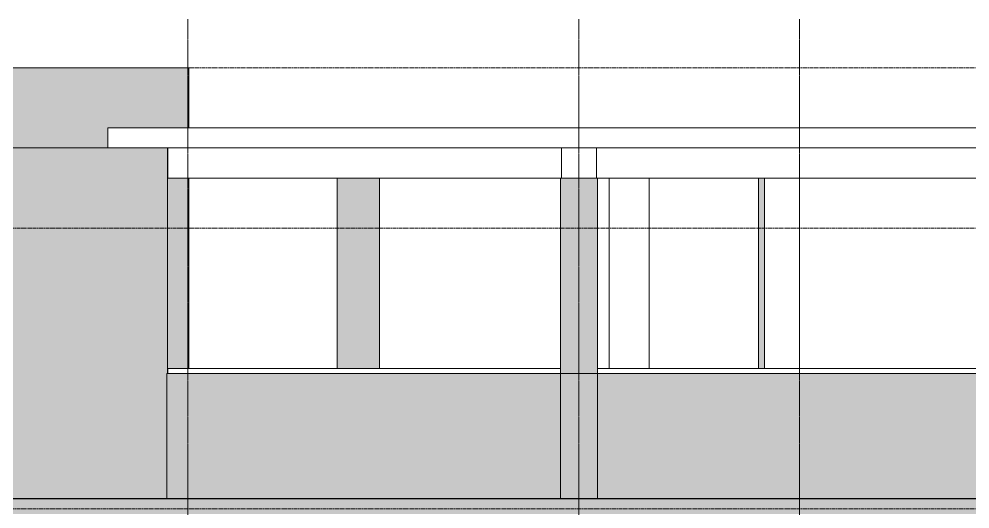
# Model space of a CAD drawing. Header units: millimetres. Extents: x 26124 to 258712, y -8723 to 35400.
# Drawn here: x 168003 to 177487, y 29400 to 34286 of the extents above; entities that cross this region are included whole.
import ezdxf

# ---------------------------------------------------------------- set-up
doc = ezdxf.new("R2010")
doc.units = ezdxf.units.MM
doc.linetypes.add('Centre', pattern=[31.75, 6.35, -4.7625, 15.875, -4.7625])
doc.linetypes.add('Grid Line', pattern=[22.225, 12.7, -3.175, 3.175, -3.175])
for name, color, linetype, lineweight in [('0-2', 50, 'Continuous', 5), ('A-FLOR-2', 7, 'Continuous', 9), ('A-FLOR-3', 192, 'Continuous', 25), ('A-FLOR-LEVL-2', 51, 'Centre', 9), ('A-FLOR-PATT-3', 8, 'Continuous', 9), ('A-WALL', 113, 'Continuous', 9), ('A-WALL-PATT-3', 111, 'Continuous', 5), ('A-WALL-PATT-4', 111, 'Continuous', 9), ('I-WALL', 2, 'Continuous', 9), ('S-BEAM-3', 7, 'Continuous', 9), ('S-COLS-1', 7, 'Continuous', 9), ('S-GRID-1', 1, 'Grid Line', 9)]:
    doc.layers.add(name, color=color, linetype=linetype, lineweight=lineweight)

# ---------------------------------------------------------------- blocks, each defined once
blk = doc.blocks.new('NCV_TKTC_KET CAU_rvt-2-TKCS_MẶT CẮT 4')
at = {"layer": 'A-FLOR-2'}
for p, q in [((48052.7, 33200), (112852.6, 33200)), ((48052.7, 33200), (48052.7, 33000)), ((112852.6, 33000), (48052.7, 33000))]:
    blk.add_line(p, q, dxfattribs=at)
at = {"layer": 'S-BEAM-3'}
for p, q in [((48652.6, 33000), (48652.6, 32700)), ((52567.6, 32700), (48652.6, 32700)), ((60767.6, 32700), (52937.6, 32700))]:
    blk.add_line(p, q, dxfattribs=at)
at = {"layer": 'S-COLS-1'}
for p, q in [((52577.6, 33000), (52577.6, 32700)), ((52927.6, 32700), (52927.6, 33000)), ((53052.6, 30800), (53052.6, 32700)), ((53452.6, 30800), (53452.6, 32700)), ((54602.6, 30800), (54602.6, 32700)), ((54952.6, 30800), (54952.6, 32700))]:
    blk.add_line(p, q, dxfattribs=at)

msp = doc.modelspace()

# ---------------------------------------------------------------- hatches: boundary and pattern name
at = {"layer": 'A-FLOR-PATT-3'}
h = msp.add_hatch(dxfattribs=at)
h.set_pattern_fill('FP_2', color=256, style=0, pattern_type=2)
h.set_pattern_definition([(0, (201715.2, 14125), (650.24, 162.56), [53.645, -434.035, 53.645, -434.035, -2600.96]), (0, (201715.2, 14125), (650.24, 162.56), [-975.36, 53.645, -921.715, 53.645, -434.035, -1137.92]), (0, (201715.2, 14125), (650.24, 162.56), [-2438.4, 53.645, -271.475, 53.645, -759.155]), (120, (201959.04, 14206.28), (-465.9011, 481.84436), [53.645, -434.035, 53.645, -3034.995]), (120, (201959.04, 14206.28), (-465.9011, 481.84436), [-541.325, -434.035, 53.645, -921.715, -1625.6]), (120, (201959.04, 14206.28), (-465.9011, 481.84436), [-1950.72, 53.645, -434.035, 53.645, -1084.275]), (120, (201959.04, 14206.28), (-465.9011, 481.84436), [-2492.045, -271.475, 53.645, -759.155]), (240, (202040.32, 14531.4), (-184.3389, -644.40436), [53.645, -434.035, 53.645, -3034.995]), (240, (202040.32, 14531.4), (-184.3389, -644.40436), [-541.325, -434.035, 53.645, -921.715, -1625.6]), (240, (202040.32, 14531.4), (-184.3389, -644.40436), [-1950.72, 53.645, -434.035, 53.645, -1084.275]), (240, (202040.32, 14531.4), (-184.3389, -644.40436), [-2492.045, -271.475, 53.645, -759.155])])
h.paths.add_polyline_path([(241220.5, 29350), (241537.5, 29350), (241537.5, 29500), (161037.5, 29500), (161037.5, 29350), (240421.6, 29350)])
at = {"layer": 'A-WALL-PATT-3'}
for points in [[(168519.7, 33000), (168887.6, 33000), (168887.6, 33200), (169697.6, 33200), (169697.6, 33800), (165277.5, 33800), (165277.5, 33000), (166921.9, 33000)], [(171587.5, 30800), (171587.5, 32700), (171177.6, 32700), (171177.6, 30800)], [(171597.5, 30800), (171597.5, 32700), (171587.5, 32700), (171587.5, 30800)], [(173762.5, 30750), (173762.5, 32700), (173402.5, 32700), (173402.5, 30750)], [(173772.5, 30750), (173772.5, 32700), (173762.5, 32700), (173762.5, 30750)], [(175377.5, 30800), (175437.5, 30800), (175437.5, 32700), (175377.5, 32700), (175377.5, 31573.9)], [(171715.3, 29500), (173402.5, 29500), (173402.5, 30750), (169477.7, 30750), (169477.7, 29500), (170117.5, 29500)], [(173762.5, 29500), (173762.5, 30750), (173402.5, 30750), (173402.5, 29500)], [(173772.5, 29500), (173772.5, 30750), (173762.5, 30750), (173762.5, 29500)], [(177497.5, 29500), (181602.5, 29500), (181602.5, 30750), (173772.5, 30750), (173772.5, 29500), (177277.5, 29500)]]:
    msp.add_hatch(color=256, dxfattribs=at).paths.add_polyline_path(points)
h = msp.add_hatch(color=256, dxfattribs=at)
h.paths.add_polyline_path([(165277.5, 29500), (169477.7, 29500), (169477.7, 30750), (169482.7, 30750), (169482.7, 33000), (165277.5, 33000), (165277.5, 29742)])
h.paths.add_polyline_path([(165706.4, 31814), (165810.6, 31812.4), (165810.6, 31802.9), (165810.3, 31800.5), (165705.4, 31802.2), (165701.3, 31807.5), (165706.1, 31813.6)])
h.paths.add_polyline_path([(166123, 29600), (165587.5, 29600), (165587.5, 31800), (165681.8, 31801), (165683.5, 31814), (165704.1, 31812.8), (165697.3, 31809), (165698.3, 31807.5), (165698.3, 31804.7), (165700, 31804.4), (165706.4, 31801), (166677.5, 31800), (166677.5, 29600)])
h.paths.add_polyline_path([(166012.7, 31800.5), (166010.4, 31800.5), (166011.9, 31804), (166010.6, 31807.5), (166009.9, 31809.3), (166009.9, 31814.5), (166002.7, 31815.5), (166002.7, 31818.5), (166039.9, 31818.5), (166039.9, 31815.5), (166026, 31814.5), (166024.7, 31800.5), (166017, 31800.5), (166016, 31800.5)])
h.paths.add_polyline_path([(165828, 31802.3), (165810.8, 31803.3), (165810.8, 31811.7), (165811.1, 31812.7), (165828, 31811), (165828.2, 31803.3), (165828.2, 31802.3)])
h.paths.add_polyline_path([(165829.3, 31802.5), (165828.2, 31805), (165829, 31812.3), (165829.3, 31812.5), (165994.8, 31809.7), (165994.4, 31806), (165994.1, 31803.5), (165857.3, 31802.7)])
h.paths.add_polyline_path([(166004.1, 31803.5), (165997.2, 31804), (165997.2, 31811.5), (166004.4, 31811), (166006.3, 31807.5), (166004.1, 31803.5)])
h.paths.add_polyline_path([(165994.4, 31815.5), (165976.7, 31815.5), (165976.7, 31818.5), (165995.9, 31818.5), (165995.5, 31815.5)])
h.paths.add_polyline_path([(166046.6, 31815.5), (166046.6, 31818.5), (166065.9, 31818.5), (166065.9, 31815.5)])
h.paths.add_polyline_path([(165997.2, 31815.5), (165996.3, 31815.5), (165997.2, 31818.5), (166001.5, 31818.5), (166001.5, 31815.5)])
h.paths.add_polyline_path([(166046.2, 31815.5), (166041, 31815.5), (166041, 31818.5), (166046.2, 31818.5)])
h.paths.add_polyline_path([(166023.4, 31815.5), (166023.4, 31817.5), (166019.2, 31817.5), (166019.2, 31815.5)])
at = {"layer": 'A-WALL-PATT-4'}
msp.add_hatch(color=256, dxfattribs=at).paths.add_polyline_path([(169487.7, 30750), (169487.7, 30800), (169697.4, 30800), (169697.4, 32700), (169487.5, 32700), (169487.5, 33000), (169482.7, 33000), (169482.7, 30750)])

# ---------------------------------------------------------------- linework, layer by layer
at = {"layer": 'A-FLOR-3'}
msp.add_line((241537.5, 29500), (161037.5, 29500), dxfattribs=at)
at = {"layer": 'A-FLOR-LEVL-2'}
for p, q in [((147057.6, 33800), (254987.5, 33800)), ((147057.6, 32200), (254987.5, 32200)), ((147057.6, 29400), (254987.5, 29400))]:
    msp.add_line(p, q, dxfattribs=at)
at = {"layer": 'A-WALL'}
for p, q in [((171177.6, 32700), (171177.6, 30800)), ((171597.5, 32700), (171597.5, 30800)), ((173772.5, 32700), (173402.5, 32700)), ((173402.5, 32700), (173402.5, 30750)), ((173772.5, 32700), (173772.5, 30750)), ((175377.5, 32700), (175377.5, 30800)), ((169487.7, 30800), (169487.7, 30750)), ((173402.5, 30800), (169487.7, 30800)), ((173402.5, 30750), (173772.5, 30750)), ((181602.5, 30800), (173772.5, 30800))]:
    msp.add_line(p, q, dxfattribs=at)
at = {"layer": 'I-WALL'}
for p, q in [((169697.6, 33800), (162677.5, 33800)), ((169697.6, 33200), (169697.6, 33800)), ((162677.5, 33000), (168887.6, 33000)), ((169482.7, 30750), (169482.7, 33000)), ((169697.4, 30800), (169697.4, 32700)), ((198002.5, 30750), (169477.7, 30750)), ((169477.7, 30750), (169477.7, 29500)), ((173402.5, 30750), (173402.5, 29500)), ((173772.5, 30750), (173772.5, 29500))]:
    msp.add_line(p, q, dxfattribs=at)
at = {"layer": 'S-GRID-1'}
for p, q in [((169687.5, 30285.9), (169687.5, 34285.9)), ((173587.5, 30285.9), (173587.5, 34285.9)), ((175787.5, 30285.9), (175787.5, 34285.9)), ((169687.5, -3283.1), (169687.5, 30285.9)), ((173587.5, -3283.1), (173587.5, 30285.9)), ((175787.5, -3283.1), (175787.5, 30285.9))]:
    msp.add_line(p, q, dxfattribs=at)

# ---------------------------------------------------------------- block references
at = {"layer": '0-2'}
msp.add_blockref('NCV_TKTC_KET CAU_rvt-2-TKCS_MẶT CẮT 4', (120834.9, 0), dxfattribs=at)

doc.saveas('drawing.dxf')
